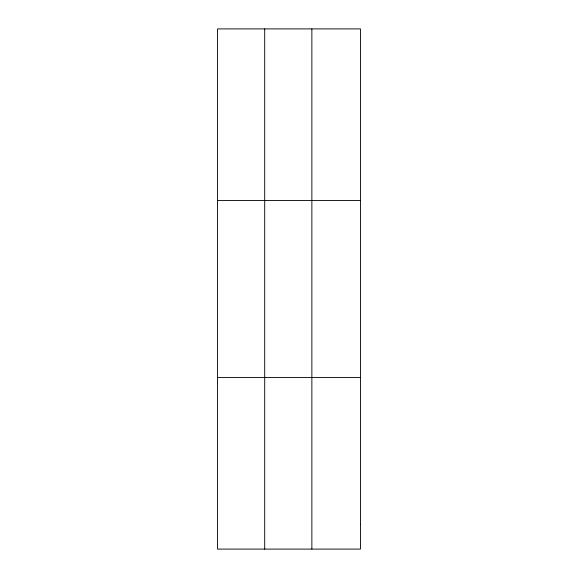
<?xml version="1.0" encoding="UTF-8"?>
<svg xmlns="http://www.w3.org/2000/svg" width="578" height="578" viewBox="0 0 578 578"><rect width="100%" height="100%" fill="white"/><g stroke="black" fill="none" stroke-linecap="round" stroke-linejoin="round"><path stroke-width="0.87" d="M264.702 549.1L264.702 28.9M311.867 549.1L311.867 28.9M217.545 200.566L360.455 200.566M217.545 377.434L360.455 377.434M360.455 524.578L360.455 549.1L217.545 549.1L217.545 28.9L360.455 28.9L360.455 524.578"/></g></svg>
